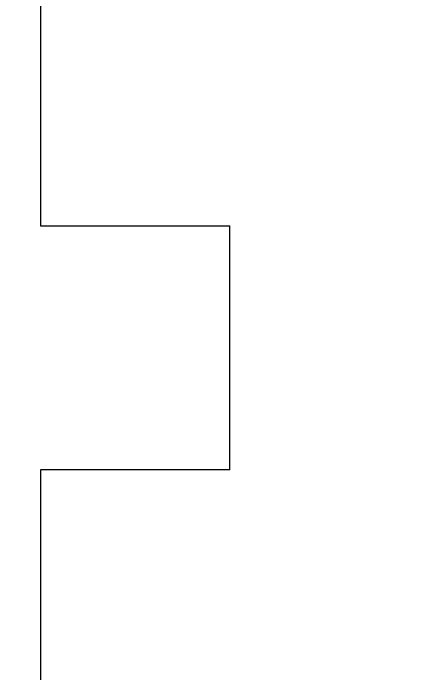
# Model space of a CAD drawing. Header units: inches. Extents: x 1.6 to 15, y -0.1 to 9.4.
# Drawn here: x 11.9922 to 12.0912, y 2.5414 to 2.7058 of the extents above; entities that cross this region are included whole.
import ezdxf

# ---------------------------------------------------------------- set-up
doc = ezdxf.new("R2010")
doc.units = ezdxf.units.IN
doc.header["$MEASUREMENT"] = 0
doc.linetypes.add('SLD-Solid', pattern=[0])
doc.layers.add('Dimensions', color=12, linetype='Continuous')
doc.layers.add('Screws', color=6, linetype='Continuous')
doc.styles.get("Standard").update_dxf_attribs({"font": 'arial.ttf'})
doc.dimstyles.new('5thousandths', dxfattribs={"dimtxt": 0.18, "dimasz": 0.18, "dimexe": 0.18, "dimexo": 0.0625, "dimgap": 0.09, "dimtad": 0, "dimtih": 1, "dimtoh": 1, "dimdec": 3, "dimzin": 0, "dimdsep": 46, "dimtxsty": 'Standard', "dimcen": 0.09, "dimadec": 0, "dimazin": 0, "dimtol": 1, "dimtp": 0.005, "dimtm": 0.005, "dimtfac": 1, "dimtdec": 3, "dimtofl": 0, "dimtmove": 0, "dimatfit": 3, "dimfxl": 1, "dimtolj": 1, "dimtzin": 0, "dimarcsym": 0})

# ---------------------------------------------------------------- blocks, each defined once
blk = doc.blocks.new('*D70')
at = {"layer": 'Defpoints', "color": 0}
for p in [(12.34353, 2.74736), (12.09353, 2.33736), (12.34353, 1.71376)]:
    blk.add_point(p, dxfattribs=at)
at = {"layer": 'Dimensions', "color": 0, "lineweight": -2}
for p, q in [((12.34353, 2.68486), (12.34353, 1.53376)), ((12.09353, 2.27486), (12.09353, 1.53376)), ((11.91353, 1.71376), (11.73353, 1.71376)), ((12.52353, 1.71376), (12.70353, 1.71376))]:
    blk.add_line(p, q, dxfattribs=at)
at = {"layer": 'Dimensions', "color": 0}
for points in [[(11.91353, 1.74376), (11.91353, 1.68376), (12.09353, 1.71376)], [(12.52353, 1.74376), (12.52353, 1.68376), (12.34353, 1.71376)]]:
    blk.add_solid(points, dxfattribs=at)
at = {"layer": 'Dimensions', "color": 0, "insert": (13.48155, 1.71376), "char_height": 0.18, "attachment_point": 5}
blk.add_mtext('\\A1;0.250±0.005', dxfattribs=at)

msp = doc.modelspace()

# ---------------------------------------------------------------- linework, layer by layer
at = {"layer": 'Screws', "color": 7, "linetype": 'SLD-Solid', "lineweight": 15}
for p, q in [((11.99908, 2.73432), (11.99908, 2.65275)), ((12.03922, 2.65275), (12.0463, 2.65275)), ((12.0463, 2.59198), (12.0463, 2.65275)), ((11.99908, 2.59198), (11.99908, 2.51041)), ((12.0463, 2.59198), (12.03922, 2.59198))]:
    msp.add_line(p, q, dxfattribs=at)
for points, knots in [([(11.99908, 2.65275), (11.99908, 2.65275), (12.00323, 2.65275), (12.01426, 2.65275), (12.01873, 2.65275), (12.02855, 2.65275), (12.03384, 2.65275), (12.03922, 2.65275)], [0, 0, 0, 0, 0.5, 0.5, 0.75, 0.75, 1, 1, 1, 1]), ([(12.03922, 2.59198), (12.03391, 2.59198), (12.02857, 2.59198), (12.01877, 2.59198), (12.01433, 2.59198), (12.00688, 2.59198), (12.00399, 2.59198), (12.00007, 2.59198), (11.99908, 2.59198), (11.99908, 2.59198)], [0, 0, 0, 0, 0.25, 0.25, 0.5, 0.5, 0.75, 0.75, 1, 1, 1, 1])]:
    msp.add_open_spline(points, degree=3, knots=knots, dxfattribs=at)

# ---------------------------------------------------------------- dimensions: what is measured, and where the dimension line sits
at = {"layer": 'Dimensions'}
dim = msp.add_linear_dim(base=(12.34353, 1.71376), p1=(12.09353, 2.33736), p2=(12.34353, 2.74736), dimstyle='5thousandths', dxfattribs=at)
dim.commit()
dim.dimension.update_dxf_attribs({"geometry": '*D70', "text_midpoint": (13.48155, 1.71376)})

doc.saveas('drawing.dxf')
